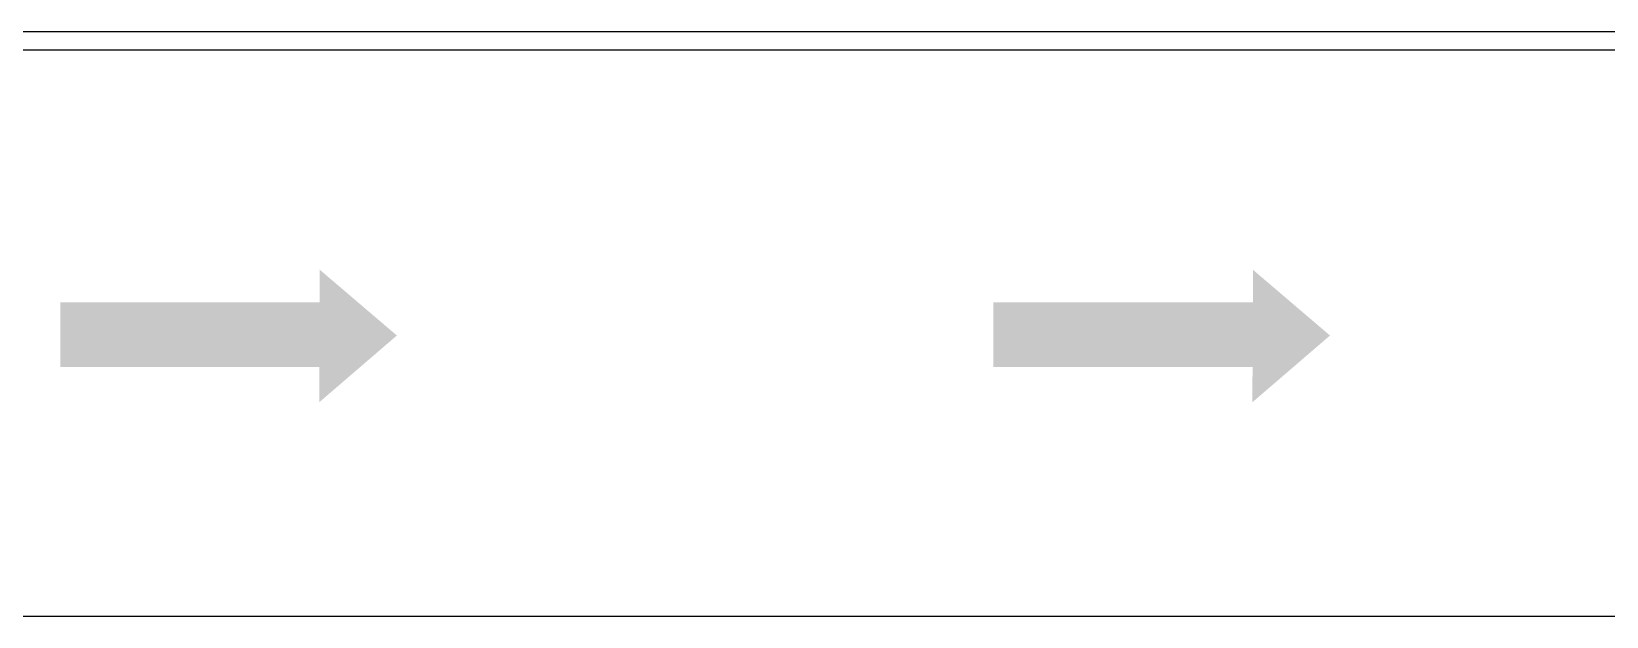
# Model space of a CAD drawing. Header units: inches. Extents: x 484217 to 497210, y -26946 to -21493.
# Drawn here: x 492667 to 493181, y -23002 to -22811 of the extents above; entities that cross this region are included whole.
import ezdxf

# ---------------------------------------------------------------- set-up
doc = ezdxf.new("R2010")
doc.units = ezdxf.units.IN
doc.header["$LTSCALE"] = 20
doc.header["$MEASUREMENT"] = 0
doc.layers.add('1-WALL-HAT', color=30, linetype='Continuous')
doc.layers.add('Parking', color=7, linetype='Continuous')

msp = doc.modelspace()

# ---------------------------------------------------------------- hatches: boundary and pattern name
at = {"layer": '1-WALL-HAT'}
h = msp.add_hatch(color=256, dxfattribs=at)
h.paths.add_polyline_path([(492676.5, -22920.4), (492686.2, -22920.4), (492686.21, -22899.21), (492676.5, -22899.21)])
h.paths.add_polyline_path([(492686.21, -22899.21), (492686.2, -22920.4), (492713.46, -22920.39), (492713.47, -22899.21)])
h.paths.add_polyline_path([(492714.82, -22920.39), (492739.55, -22920.38), (492739.55, -22899.21), (492714.83, -22899.21)])
h.paths.add_polyline_path([(492713.46, -22920.39), (492714.82, -22920.39), (492714.83, -22899.21), (492713.47, -22899.21)])
h.paths.add_polyline_path([(492761.1, -22920.37), (492761.05, -22931.84), (492786.37, -22910.08), (492761.2, -22888.61), (492761.2, -22899.21), (492739.55, -22899.21), (492739.55, -22920.38)])
h = msp.add_hatch(color=256, dxfattribs=at)
h.paths.add_polyline_path([(492980.98, -22920.4), (492990.68, -22920.4), (492990.68, -22899.21), (492980.98, -22899.21)])
h.paths.add_polyline_path([(492990.68, -22899.21), (492990.68, -22920.4), (493017.94, -22920.39), (493017.94, -22899.21)])
h.paths.add_polyline_path([(493019.3, -22920.39), (493044.03, -22920.38), (493044.03, -22899.21), (493019.3, -22899.21)])
h.paths.add_polyline_path([(493017.94, -22920.39), (493019.3, -22920.39), (493019.3, -22899.21), (493017.94, -22899.21)])
h.paths.add_polyline_path([(493065.57, -22920.37), (493065.53, -22931.84), (493090.85, -22910.08), (493065.68, -22888.61), (493065.68, -22899.21), (493044.03, -22899.21), (493044.03, -22920.38)])

# ---------------------------------------------------------------- linework, layer by layer
at = {"layer": 'Parking'}
for p, q in [((492290.61, -22810.9), (493725.12, -22810.9)), ((492290.61, -22816.9), (493719.12, -22816.9)), ((493719.12, -23001.75), (490928.2, -23001.75))]:
    msp.add_line(p, q, dxfattribs=at)

doc.saveas('drawing.dxf')
